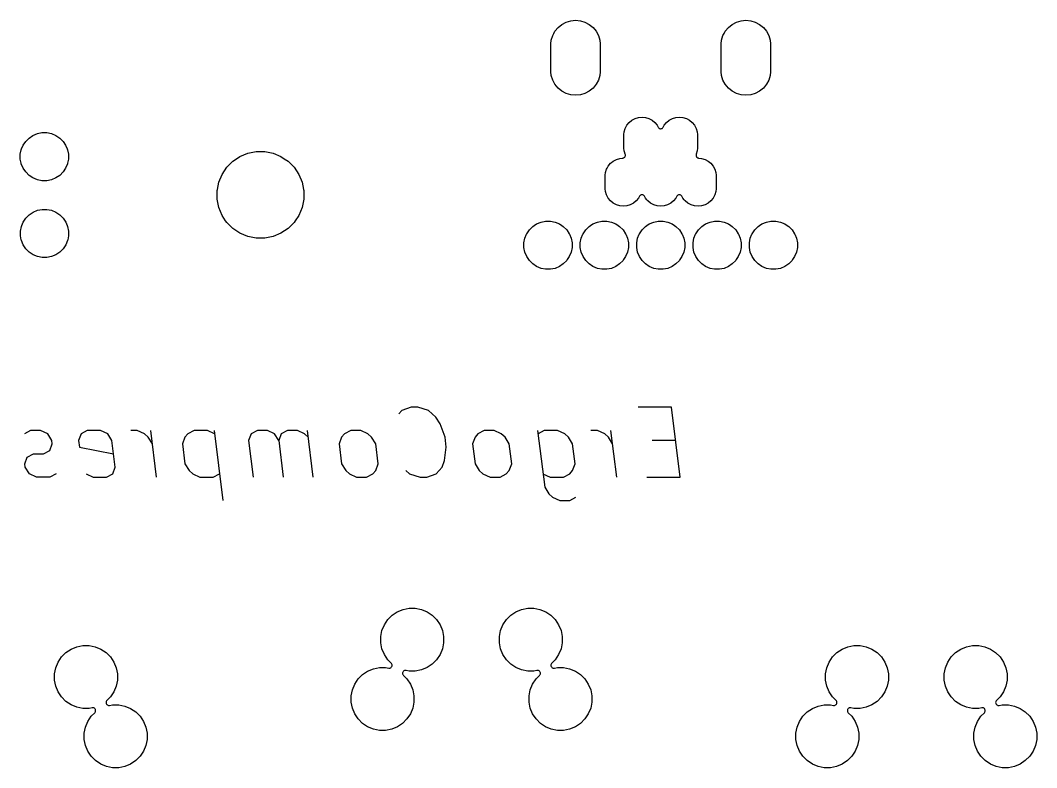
# Model space of a CAD drawing. Extents: x 29 to 195, y -187 to -31.
# Drawn here: x 110.22 to 153.75, y -62.63 to -30.62 of the extents above; entities that cross this region are included whole.
import ezdxf

# ---------------------------------------------------------------- set-up
doc = ezdxf.new("R2010")
doc.units = 0
doc.header["$MEASUREMENT"] = 0
doc.layers.add('BLACK', color=7, linetype='CONTINUOUS')

msp = doc.modelspace()

# ---------------------------------------------------------------- linework, layer by layer
at = {"layer": 'BLACK', "linetype": 'CONTINUOUS'}
for p, q in [((133.246, -30.935), (133.407, -30.8033)), ((133.407, -30.8033), (133.59, -30.7054)), ((133.59, -30.7054), (133.789, -30.6451)), ((133.789, -30.6451), (133.995, -30.6248)), ((133.995, -30.6248), (134.202, -30.6451)), ((134.202, -30.6451), (134.4, -30.7054)), ((134.4, -30.7054), (134.584, -30.8033)), ((134.584, -30.8033), (134.744, -30.935)), ((140.541, -30.935), (140.702, -30.8033)), ((140.702, -30.8033), (140.885, -30.7054)), ((140.885, -30.7054), (141.083, -30.6451)), ((141.083, -30.6451), (141.29, -30.6248)), ((141.29, -30.6248), (141.497, -30.6451)), ((141.497, -30.6451), (141.695, -30.7054)), ((141.695, -30.7054), (141.879, -30.8033)), ((141.879, -30.8033), (142.039, -30.935)), ((132.956, -31.4773), (133.017, -31.2786)), ((133.017, -31.2786), (133.066, -31.1871)), ((133.066, -31.1871), (133.114, -31.0955)), ((133.114, -31.0955), (133.246, -30.935)), ((134.744, -30.935), (134.876, -31.0955)), ((134.876, -31.0955), (134.974, -31.2786)), ((134.974, -31.2786), (135.034, -31.4773)), ((140.251, -31.4773), (140.311, -31.2786)), ((140.311, -31.2786), (140.36, -31.1871)), ((140.36, -31.1871), (140.409, -31.0955)), ((140.409, -31.0955), (140.541, -30.935)), ((142.039, -30.935), (142.171, -31.0955)), ((142.171, -31.0955), (142.269, -31.2786)), ((142.269, -31.2786), (142.329, -31.4773)), ((132.941, -31.6322), (132.956, -31.4773)), ((132.941, -32.8279), (132.941, -31.6322)), ((135.034, -31.4773), (135.049, -31.6322)), ((135.049, -31.6322), (135.049, -32.8279)), ((140.236, -31.6322), (140.251, -31.4773)), ((140.236, -32.8279), (140.236, -31.6322)), ((142.329, -31.4773), (142.344, -31.6322)), ((142.344, -31.6322), (142.344, -32.8279)), ((132.956, -32.9828), (132.941, -32.8279)), ((133.017, -33.1815), (132.956, -32.9828)), ((135.034, -32.9828), (134.974, -33.1815)), ((135.049, -32.8279), (135.034, -32.9828)), ((140.251, -32.9828), (140.236, -32.8279)), ((140.311, -33.1815), (140.251, -32.9828)), ((142.329, -32.9828), (142.269, -33.1815)), ((142.344, -32.8279), (142.329, -32.9828)), ((133.114, -33.3646), (133.017, -33.1815)), ((133.246, -33.5251), (133.114, -33.3646)), ((134.876, -33.3646), (134.744, -33.5251)), ((134.974, -33.1815), (134.876, -33.3646)), ((140.409, -33.3646), (140.311, -33.1815)), ((140.541, -33.5251), (140.409, -33.3646)), ((142.171, -33.3646), (142.039, -33.5251)), ((142.269, -33.1815), (142.171, -33.3646)), ((133.407, -33.6569), (133.246, -33.5251)), ((133.59, -33.7547), (133.407, -33.6569)), ((133.789, -33.815), (133.59, -33.7547)), ((133.995, -33.8354), (133.789, -33.815)), ((134.202, -33.815), (133.995, -33.8354)), ((134.4, -33.7547), (134.202, -33.815)), ((134.584, -33.6569), (134.4, -33.7547)), ((134.744, -33.5251), (134.584, -33.6569)), ((140.702, -33.6569), (140.541, -33.5251)), ((140.885, -33.7547), (140.702, -33.6569)), ((141.083, -33.815), (140.885, -33.7547)), ((141.29, -33.8354), (141.083, -33.815)), ((141.497, -33.815), (141.29, -33.8354)), ((141.695, -33.7547), (141.497, -33.815)), ((141.879, -33.6569), (141.695, -33.7547)), ((142.039, -33.5251), (141.879, -33.6569)), ((136.545, -34.8332), (136.691, -34.7889)), ((136.691, -34.7889), (136.843, -34.7739)), ((136.843, -34.7739), (136.994, -34.7889)), ((136.994, -34.7889), (137.14, -34.8332)), ((138.145, -34.8332), (138.291, -34.7889)), ((138.291, -34.7889), (138.443, -34.7739)), ((138.443, -34.7739), (138.595, -34.7889)), ((138.595, -34.7889), (138.741, -34.8332)), ((136.079, -35.4005), (136.123, -35.2545)), ((136.123, -35.2545), (136.125, -35.2509)), ((136.125, -35.2509), (136.195, -35.1199)), ((136.195, -35.1199), (136.292, -35.0019)), ((136.292, -35.0019), (136.41, -34.9051)), ((136.41, -34.9051), (136.545, -34.8332)), ((137.14, -34.8332), (137.275, -34.9051)), ((137.275, -34.9051), (137.393, -35.0019)), ((137.393, -35.0019), (137.49, -35.1199)), ((137.49, -35.1199), (137.532, -35.1996)), ((137.532, -35.1996), (137.546, -35.22)), ((137.546, -35.22), (137.563, -35.2373)), ((137.563, -35.2373), (137.584, -35.2509)), ((137.584, -35.2509), (137.606, -35.2603)), ((137.679, -35.2603), (137.702, -35.2509)), ((137.702, -35.2509), (137.722, -35.2373)), ((137.722, -35.2373), (137.739, -35.22)), ((137.739, -35.22), (137.753, -35.1996)), ((137.753, -35.1996), (137.795, -35.1199)), ((137.795, -35.1199), (137.892, -35.0019)), ((137.892, -35.0019), (138.01, -34.9051)), ((138.01, -34.9051), (138.145, -34.8332)), ((138.741, -34.8332), (138.875, -34.9051)), ((138.875, -34.9051), (138.993, -35.0019)), ((138.993, -35.0019), (139.09, -35.1199)), ((139.09, -35.1199), (139.162, -35.2545)), ((139.162, -35.2545), (139.206, -35.4005)), ((110.446, -35.8092), (110.589, -35.666)), ((110.589, -35.666), (110.758, -35.5534)), ((110.758, -35.5534), (110.945, -35.4758)), ((110.758, -35.5534), (110.758, -35.5534)), ((110.945, -35.4758), (111.144, -35.4363)), ((110.945, -35.4758), (110.945, -35.4758)), ((110.945, -35.4758), (110.945, -35.4758)), ((111.144, -35.4363), (111.346, -35.4363)), ((111.346, -35.4363), (111.545, -35.4758)), ((111.545, -35.4758), (111.545, -35.4758)), ((111.545, -35.4758), (111.545, -35.4758)), ((111.545, -35.4758), (111.732, -35.5534)), ((111.732, -35.5534), (111.732, -35.5534)), ((111.732, -35.5534), (111.901, -35.666)), ((111.901, -35.666), (112.044, -35.8092)), ((136.068, -35.5143), (136.079, -35.4005)), ((136.068, -36.0984), (136.068, -35.5143)), ((137.606, -35.2603), (137.63, -35.2651)), ((137.63, -35.2651), (137.655, -35.2651)), ((137.655, -35.2651), (137.679, -35.2603)), ((139.206, -35.4005), (139.217, -35.5143)), ((139.217, -35.5143), (139.217, -36.0984)), ((110.256, -36.1649), (110.271, -36.1282)), ((110.271, -36.1282), (110.333, -35.9777)), ((110.333, -35.9777), (110.446, -35.8092)), ((110.446, -35.8092), (110.446, -35.8092)), ((112.044, -35.8092), (112.044, -35.8092)), ((112.044, -35.8092), (112.157, -35.9777)), ((112.157, -35.9777), (112.219, -36.1282)), ((112.219, -36.1282), (112.234, -36.1649)), ((136.079, -36.2122), (136.068, -36.0984)), ((139.217, -36.0984), (139.206, -36.2122)), ((110.216, -36.3637), (110.256, -36.1649)), ((110.216, -36.5663), (110.216, -36.3637)), ((112.234, -36.1649), (112.274, -36.3637)), ((112.274, -36.3637), (112.274, -36.5663)), ((119.319, -36.6605), (119.479, -36.5534)), ((119.479, -36.5534), (119.622, -36.4577)), ((119.622, -36.4577), (119.959, -36.318)), ((119.959, -36.318), (120.174, -36.2753)), ((120.174, -36.2753), (120.317, -36.2468)), ((120.317, -36.2468), (120.683, -36.2468)), ((120.683, -36.2468), (120.826, -36.2753)), ((120.826, -36.2753), (121.041, -36.318)), ((121.041, -36.318), (121.378, -36.4577)), ((121.378, -36.4577), (121.521, -36.5534)), ((121.521, -36.5534), (121.681, -36.6605)), ((135.745, -36.5807), (135.891, -36.5364)), ((135.891, -36.5364), (136.017, -36.5239)), ((136.017, -36.5239), (136.041, -36.5191)), ((136.041, -36.5191), (136.064, -36.5098)), ((136.064, -36.5098), (136.084, -36.4961)), ((136.093, -36.2594), (136.079, -36.2122)), ((136.079, -36.2122), (136.079, -36.2122)), ((136.079, -36.2122), (136.079, -36.2122)), ((136.084, -36.4961), (136.102, -36.4788)), ((136.125, -36.3632), (136.093, -36.2594)), ((136.102, -36.4788), (136.115, -36.4584)), ((136.115, -36.4584), (136.125, -36.4358)), ((136.13, -36.3873), (136.125, -36.3632)), ((136.125, -36.4358), (136.13, -36.4118)), ((136.13, -36.4118), (136.13, -36.3873)), ((139.16, -36.3632), (139.156, -36.3873)), ((139.156, -36.3873), (139.156, -36.4118)), ((139.156, -36.4118), (139.16, -36.4358)), ((139.206, -36.2122), (139.16, -36.3632)), ((139.16, -36.4358), (139.17, -36.4584)), ((139.17, -36.4584), (139.183, -36.4788)), ((139.183, -36.4788), (139.201, -36.4961)), ((139.201, -36.4961), (139.221, -36.5098)), ((139.221, -36.5098), (139.244, -36.5191)), ((139.244, -36.5191), (139.268, -36.5239)), ((139.268, -36.5239), (139.395, -36.5364)), ((139.395, -36.5364), (139.541, -36.5807)), ((110.253, -36.7495), (110.216, -36.5663)), ((110.256, -36.7651), (110.253, -36.7495)), ((110.333, -36.9523), (110.256, -36.7651)), ((110.446, -37.1208), (110.333, -36.9523)), ((110.333, -36.9523), (110.333, -36.9523)), ((112.157, -36.9523), (112.044, -37.1208)), ((112.234, -36.7651), (112.157, -36.9523)), ((112.157, -36.9523), (112.157, -36.9523)), ((112.237, -36.7495), (112.234, -36.7651)), ((112.274, -36.5663), (112.237, -36.7495)), ((118.858, -37.2222), (119.061, -36.9187)), ((119.061, -36.9187), (119.319, -36.6605)), ((119.061, -36.9187), (119.061, -36.9187)), ((121.681, -36.6605), (121.939, -36.9187)), ((121.939, -36.9187), (121.939, -36.9187)), ((121.939, -36.9187), (122.142, -37.2222)), ((135.323, -37.002), (135.35, -36.9523)), ((135.35, -36.9523), (135.395, -36.8674)), ((135.395, -36.8674), (135.492, -36.7495)), ((135.492, -36.7495), (135.543, -36.7076)), ((135.543, -36.7076), (135.61, -36.6526)), ((135.61, -36.6526), (135.745, -36.5807)), ((139.541, -36.5807), (139.675, -36.6526)), ((139.675, -36.6526), (139.793, -36.7495)), ((139.793, -36.7495), (139.89, -36.8674)), ((139.89, -36.8674), (139.962, -37.002)), ((110.589, -37.264), (110.446, -37.1208)), ((110.758, -37.3766), (110.589, -37.264)), ((110.589, -37.264), (110.589, -37.264)), ((110.945, -37.4542), (110.758, -37.3766)), ((111.732, -37.3766), (111.545, -37.4542)), ((111.901, -37.264), (111.732, -37.3766)), ((112.044, -37.1208), (111.901, -37.264)), ((111.901, -37.264), (111.901, -37.264)), ((118.718, -37.5594), (118.858, -37.2222)), ((122.142, -37.2222), (122.282, -37.5594)), ((135.268, -37.2618), (135.279, -37.148)), ((135.268, -37.846), (135.268, -37.2618)), ((135.279, -37.148), (135.323, -37.002)), ((139.962, -37.002), (140.006, -37.148)), ((140.006, -37.148), (140.017, -37.2618)), ((140.017, -37.2618), (140.017, -37.846)), ((111.144, -37.4937), (110.945, -37.4542)), ((110.945, -37.4542), (110.945, -37.4542)), ((110.945, -37.4542), (110.945, -37.4542)), ((111.346, -37.4937), (111.144, -37.4937)), ((111.545, -37.4542), (111.346, -37.4937)), ((111.545, -37.4542), (111.545, -37.4542)), ((111.545, -37.4542), (111.545, -37.4542)), ((118.656, -37.8715), (118.689, -37.7077)), ((118.689, -37.7077), (118.718, -37.5594)), ((122.282, -37.5594), (122.311, -37.7077)), ((122.311, -37.7077), (122.344, -37.8715)), ((135.279, -37.9598), (135.268, -37.846)), ((140.017, -37.846), (140.006, -37.9598)), ((118.647, -37.9175), (118.656, -37.8715)), ((118.647, -38.2825), (118.647, -37.9175)), ((118.718, -38.6406), (118.647, -38.2825)), ((122.353, -38.2825), (122.282, -38.6406)), ((122.344, -37.8715), (122.353, -37.9175)), ((122.353, -37.9175), (122.353, -38.2825)), ((135.323, -38.1058), (135.279, -37.9598)), ((135.395, -38.2404), (135.323, -38.1058)), ((135.492, -38.3583), (135.395, -38.2404)), ((136.69, -38.2404), (136.593, -38.3583)), ((136.732, -38.1607), (136.69, -38.2404)), ((136.746, -38.1403), (136.732, -38.1607)), ((136.763, -38.123), (136.746, -38.1403)), ((136.784, -38.1094), (136.763, -38.123)), ((136.806, -38.1), (136.784, -38.1094)), ((136.83, -38.0952), (136.806, -38.1)), ((136.855, -38.0952), (136.83, -38.0952)), ((136.879, -38.1), (136.855, -38.0952)), ((136.901, -38.1094), (136.879, -38.1)), ((136.922, -38.123), (136.901, -38.1094)), ((136.939, -38.1403), (136.922, -38.123)), ((136.953, -38.1607), (136.939, -38.1403)), ((136.995, -38.2404), (136.953, -38.1607)), ((136.953, -38.1607), (136.953, -38.1607)), ((137.053, -38.3106), (136.995, -38.2404)), ((138.29, -38.2404), (138.193, -38.3583)), ((138.332, -38.1607), (138.29, -38.2404)), ((138.346, -38.1403), (138.332, -38.1607)), ((138.363, -38.123), (138.346, -38.1403)), ((138.384, -38.1094), (138.363, -38.123)), ((138.406, -38.1), (138.384, -38.1094)), ((138.43, -38.0952), (138.406, -38.1)), ((138.455, -38.0952), (138.43, -38.0952)), ((138.479, -38.1), (138.455, -38.0952)), ((138.502, -38.1094), (138.479, -38.1)), ((138.522, -38.123), (138.502, -38.1094)), ((138.539, -38.1403), (138.522, -38.123)), ((138.553, -38.1607), (138.539, -38.1403)), ((138.596, -38.2404), (138.553, -38.1607)), ((138.553, -38.1607), (138.553, -38.1607)), ((138.653, -38.3106), (138.596, -38.2404)), ((139.89, -38.2404), (139.793, -38.3583)), ((139.962, -38.1058), (139.89, -38.2404)), ((140.006, -37.9598), (139.962, -38.1058)), ((110.952, -38.7618), (111.151, -38.7223)), ((111.151, -38.7223), (111.353, -38.7223)), ((111.353, -38.7223), (111.552, -38.7618)), ((118.858, -38.9778), (118.718, -38.6406)), ((122.282, -38.6406), (122.142, -38.9778)), ((135.61, -38.4552), (135.492, -38.3583)), ((135.745, -38.5271), (135.61, -38.4552)), ((135.891, -38.5714), (135.745, -38.5271)), ((136.042, -38.5863), (135.891, -38.5714)), ((136.194, -38.5714), (136.042, -38.5863)), ((136.34, -38.5271), (136.194, -38.5714)), ((136.475, -38.4552), (136.34, -38.5271)), ((136.593, -38.3583), (136.475, -38.4552)), ((137.092, -38.3583), (137.053, -38.3106)), ((137.21, -38.4552), (137.092, -38.3583)), ((137.345, -38.5271), (137.21, -38.4552)), ((137.491, -38.5714), (137.345, -38.5271)), ((137.643, -38.5863), (137.491, -38.5714)), ((137.794, -38.5714), (137.643, -38.5863)), ((137.94, -38.5271), (137.794, -38.5714)), ((138.075, -38.4552), (137.94, -38.5271)), ((138.193, -38.3583), (138.075, -38.4552)), ((138.692, -38.3583), (138.653, -38.3106)), ((138.81, -38.4552), (138.692, -38.3583)), ((138.945, -38.5271), (138.81, -38.4552)), ((139.091, -38.5714), (138.945, -38.5271)), ((139.243, -38.5863), (139.091, -38.5714)), ((139.395, -38.5714), (139.243, -38.5863)), ((139.541, -38.5271), (139.395, -38.5714)), ((139.675, -38.4552), (139.541, -38.5271)), ((139.793, -38.3583), (139.675, -38.4552)), ((110.34, -39.2637), (110.453, -39.0952)), ((110.453, -39.0952), (110.596, -38.952)), ((110.453, -39.0952), (110.453, -39.0952)), ((110.596, -38.952), (110.641, -38.922)), ((110.641, -38.922), (110.765, -38.8394)), ((110.765, -38.8394), (110.952, -38.7618)), ((110.952, -38.7618), (110.952, -38.7618)), ((110.952, -38.7618), (110.952, -38.7618)), ((111.552, -38.7618), (111.552, -38.7618)), ((111.552, -38.7618), (111.552, -38.7618)), ((111.552, -38.7618), (111.739, -38.8394)), ((111.739, -38.8394), (111.863, -38.922)), ((111.863, -38.922), (111.908, -38.952)), ((111.908, -38.952), (112.051, -39.0952)), ((112.051, -39.0952), (112.051, -39.0952)), ((112.051, -39.0952), (112.164, -39.2637)), ((119.01, -39.206), (118.858, -38.9778)), ((122.142, -38.9778), (121.99, -39.206)), ((110.223, -39.6497), (110.263, -39.4509)), ((110.263, -39.4509), (110.277, -39.4174)), ((110.277, -39.4174), (110.34, -39.2637)), ((112.164, -39.2637), (112.227, -39.4174)), ((112.227, -39.4174), (112.241, -39.4509)), ((112.241, -39.4509), (112.281, -39.6497)), ((119.061, -39.2813), (119.01, -39.206)), ((119.319, -39.5395), (119.061, -39.2813)), ((119.622, -39.7423), (119.319, -39.5395)), ((119.319, -39.5395), (119.319, -39.5395)), ((121.681, -39.5395), (121.378, -39.7423)), ((121.939, -39.2813), (121.681, -39.5395)), ((121.681, -39.5395), (121.681, -39.5395)), ((121.99, -39.206), (121.939, -39.2813)), ((131.905, -39.7717), (132.018, -39.6032)), ((132.018, -39.6032), (132.161, -39.46)), ((132.018, -39.6032), (132.018, -39.6032)), ((132.161, -39.46), (132.225, -39.4174)), ((132.225, -39.4174), (132.329, -39.3474)), ((132.329, -39.3474), (132.517, -39.2698)), ((132.517, -39.2698), (132.715, -39.2303)), ((132.517, -39.2698), (132.517, -39.2698)), ((132.517, -39.2698), (132.517, -39.2698)), ((132.715, -39.2303), (132.918, -39.2303)), ((132.918, -39.2303), (133.117, -39.2698)), ((133.117, -39.2698), (133.117, -39.2698)), ((133.117, -39.2698), (133.117, -39.2698)), ((133.117, -39.2698), (133.304, -39.3474)), ((133.304, -39.3474), (133.409, -39.4174)), ((133.409, -39.4174), (133.472, -39.46)), ((133.472, -39.46), (133.616, -39.6032)), ((133.616, -39.6032), (133.616, -39.6032)), ((133.616, -39.6032), (133.728, -39.7717)), ((134.318, -39.7717), (134.431, -39.6032)), ((134.431, -39.6032), (134.574, -39.46)), ((134.431, -39.6032), (134.431, -39.6032)), ((134.574, -39.46), (134.638, -39.4174)), ((134.638, -39.4174), (134.742, -39.3474)), ((134.742, -39.3474), (134.93, -39.2698)), ((134.93, -39.2698), (135.128, -39.2303)), ((134.93, -39.2698), (134.93, -39.2698)), ((134.93, -39.2698), (134.93, -39.2698)), ((135.128, -39.2303), (135.331, -39.2303)), ((135.331, -39.2303), (135.53, -39.2698)), ((135.53, -39.2698), (135.53, -39.2698)), ((135.53, -39.2698), (135.53, -39.2698)), ((135.53, -39.2698), (135.717, -39.3474)), ((135.717, -39.3474), (135.822, -39.4174)), ((135.822, -39.4174), (135.885, -39.46)), ((135.885, -39.46), (136.029, -39.6032)), ((136.029, -39.6032), (136.029, -39.6032)), ((136.029, -39.6032), (136.141, -39.7717)), ((136.731, -39.7717), (136.844, -39.6032)), ((136.844, -39.6032), (136.987, -39.46)), ((136.844, -39.6032), (136.844, -39.6032)), ((136.987, -39.46), (137.051, -39.4174)), ((137.051, -39.4174), (137.155, -39.3474)), ((137.155, -39.3474), (137.343, -39.2698)), ((137.343, -39.2698), (137.541, -39.2303)), ((137.343, -39.2698), (137.343, -39.2698)), ((137.343, -39.2698), (137.343, -39.2698)), ((137.541, -39.2303), (137.744, -39.2303)), ((137.744, -39.2303), (137.943, -39.2698)), ((137.943, -39.2698), (137.943, -39.2698)), ((137.943, -39.2698), (137.943, -39.2698)), ((137.943, -39.2698), (138.13, -39.3474)), ((138.13, -39.3474), (138.235, -39.4174)), ((138.235, -39.4174), (138.298, -39.46)), ((138.298, -39.46), (138.442, -39.6032)), ((138.442, -39.6032), (138.442, -39.6032)), ((138.442, -39.6032), (138.554, -39.7717)), ((139.144, -39.7717), (139.257, -39.6032)), ((139.257, -39.6032), (139.4, -39.46)), ((139.257, -39.6032), (139.257, -39.6032)), ((139.4, -39.46), (139.464, -39.4174)), ((139.464, -39.4174), (139.568, -39.3474)), ((139.568, -39.3474), (139.756, -39.2698)), ((139.756, -39.2698), (139.954, -39.2303)), ((139.756, -39.2698), (139.756, -39.2698)), ((139.756, -39.2698), (139.756, -39.2698)), ((139.954, -39.2303), (140.157, -39.2303)), ((140.157, -39.2303), (140.356, -39.2698)), ((140.356, -39.2698), (140.356, -39.2698)), ((140.356, -39.2698), (140.356, -39.2698)), ((140.356, -39.2698), (140.543, -39.3474)), ((140.543, -39.3474), (140.648, -39.4174)), ((140.648, -39.4174), (140.711, -39.46)), ((140.711, -39.46), (140.855, -39.6032)), ((140.855, -39.6032), (140.855, -39.6032)), ((140.855, -39.6032), (140.967, -39.7717)), ((141.557, -39.7717), (141.67, -39.6032)), ((141.67, -39.6032), (141.813, -39.46)), ((141.67, -39.6032), (141.67, -39.6032)), ((141.813, -39.46), (141.877, -39.4174)), ((141.877, -39.4174), (141.981, -39.3474)), ((141.981, -39.3474), (142.169, -39.2698)), ((142.169, -39.2698), (142.367, -39.2303)), ((142.169, -39.2698), (142.169, -39.2698)), ((142.169, -39.2698), (142.169, -39.2698)), ((142.367, -39.2303), (142.57, -39.2303)), ((142.57, -39.2303), (142.769, -39.2698)), ((142.769, -39.2698), (142.769, -39.2698)), ((142.769, -39.2698), (142.769, -39.2698)), ((142.769, -39.2698), (142.956, -39.3474)), ((142.956, -39.3474), (143.061, -39.4174)), ((143.061, -39.4174), (143.124, -39.46)), ((143.124, -39.46), (143.268, -39.6032)), ((143.268, -39.6032), (143.268, -39.6032)), ((143.268, -39.6032), (143.38, -39.7717)), ((110.223, -39.8523), (110.223, -39.6497)), ((110.257, -40.0218), (110.223, -39.8523)), ((110.263, -40.0511), (110.257, -40.0218)), ((112.247, -40.0218), (112.241, -40.0511)), ((112.281, -39.8523), (112.247, -40.0218)), ((112.281, -39.6497), (112.281, -39.8523)), ((119.959, -39.882), (119.622, -39.7423)), ((120.174, -39.9247), (119.959, -39.882)), ((120.317, -39.9532), (120.174, -39.9247)), ((120.683, -39.9532), (120.317, -39.9532)), ((120.826, -39.9247), (120.683, -39.9532)), ((121.041, -39.882), (120.826, -39.9247)), ((121.378, -39.7423), (121.041, -39.882)), ((131.788, -40.1577), (131.827, -39.9589)), ((131.827, -39.9589), (131.898, -39.7895)), ((131.898, -39.7895), (131.905, -39.7717)), ((133.728, -39.7717), (133.736, -39.7895)), ((133.736, -39.7895), (133.806, -39.9589)), ((133.806, -39.9589), (133.845, -40.1577)), ((134.201, -40.1577), (134.24, -39.9589)), ((134.24, -39.9589), (134.311, -39.7895)), ((134.311, -39.7895), (134.318, -39.7717)), ((136.141, -39.7717), (136.149, -39.7895)), ((136.149, -39.7895), (136.219, -39.9589)), ((136.219, -39.9589), (136.258, -40.1577)), ((136.614, -40.1577), (136.653, -39.9589)), ((136.653, -39.9589), (136.724, -39.7895)), ((136.724, -39.7895), (136.731, -39.7717)), ((138.554, -39.7717), (138.562, -39.7895)), ((138.562, -39.7895), (138.632, -39.9589)), ((138.632, -39.9589), (138.671, -40.1577)), ((139.027, -40.1577), (139.066, -39.9589)), ((139.066, -39.9589), (139.137, -39.7895)), ((139.137, -39.7895), (139.144, -39.7717)), ((140.967, -39.7717), (140.975, -39.7895)), ((140.975, -39.7895), (141.045, -39.9589)), ((141.045, -39.9589), (141.084, -40.1577)), ((141.44, -40.1577), (141.479, -39.9589)), ((141.479, -39.9589), (141.55, -39.7895)), ((141.55, -39.7895), (141.557, -39.7717)), ((143.38, -39.7717), (143.388, -39.7895)), ((143.388, -39.7895), (143.458, -39.9589)), ((143.458, -39.9589), (143.497, -40.1577)), ((110.34, -40.2383), (110.263, -40.0511)), ((110.453, -40.4068), (110.34, -40.2383)), ((110.34, -40.2383), (110.34, -40.2383)), ((110.596, -40.55), (110.453, -40.4068)), ((112.051, -40.4068), (111.908, -40.55)), ((112.164, -40.2383), (112.051, -40.4068)), ((112.241, -40.0511), (112.164, -40.2383)), ((112.164, -40.2383), (112.164, -40.2383)), ((131.788, -40.3603), (131.788, -40.1577)), ((131.826, -40.55), (131.788, -40.3603)), ((133.845, -40.3603), (133.808, -40.55)), ((133.845, -40.1577), (133.845, -40.3603)), ((134.201, -40.3603), (134.201, -40.1577)), ((134.239, -40.55), (134.201, -40.3603)), ((136.258, -40.3603), (136.221, -40.55)), ((136.258, -40.1577), (136.258, -40.3603)), ((136.614, -40.3603), (136.614, -40.1577)), ((136.652, -40.55), (136.614, -40.3603)), ((138.671, -40.3603), (138.634, -40.55)), ((138.671, -40.1577), (138.671, -40.3603)), ((139.027, -40.3603), (139.027, -40.1577)), ((139.065, -40.55), (139.027, -40.3603)), ((141.084, -40.3603), (141.047, -40.55)), ((141.084, -40.1577), (141.084, -40.3603)), ((141.44, -40.3603), (141.44, -40.1577)), ((141.478, -40.55), (141.44, -40.3603)), ((143.497, -40.3603), (143.46, -40.55)), ((143.497, -40.1577), (143.497, -40.3603)), ((110.765, -40.6626), (110.596, -40.55)), ((110.596, -40.55), (110.596, -40.55)), ((110.952, -40.7402), (110.765, -40.6626)), ((111.151, -40.7797), (110.952, -40.7402)), ((110.952, -40.7402), (110.952, -40.7402)), ((110.952, -40.7402), (110.952, -40.7402)), ((111.353, -40.7797), (111.151, -40.7797)), ((111.552, -40.7402), (111.353, -40.7797)), ((111.739, -40.6626), (111.552, -40.7402)), ((111.552, -40.7402), (111.552, -40.7402)), ((111.552, -40.7402), (111.552, -40.7402)), ((111.908, -40.55), (111.739, -40.6626)), ((111.908, -40.55), (111.908, -40.55)), ((131.827, -40.5591), (131.826, -40.55)), ((131.905, -40.7463), (131.827, -40.5591)), ((131.99, -40.874), (131.905, -40.7463)), ((132.018, -40.9148), (131.99, -40.874)), ((132.161, -41.058), (132.018, -40.9148)), ((133.616, -40.9148), (133.472, -41.058)), ((133.643, -40.874), (133.616, -40.9148)), ((133.728, -40.7463), (133.643, -40.874)), ((133.806, -40.5591), (133.728, -40.7463)), ((133.808, -40.55), (133.806, -40.5591)), ((134.24, -40.5591), (134.239, -40.55)), ((134.318, -40.7463), (134.24, -40.5591)), ((134.403, -40.874), (134.318, -40.7463)), ((134.431, -40.9148), (134.403, -40.874)), ((134.574, -41.058), (134.431, -40.9148)), ((136.029, -40.9148), (135.885, -41.058)), ((136.056, -40.874), (136.029, -40.9148)), ((136.141, -40.7463), (136.056, -40.874)), ((136.219, -40.5591), (136.141, -40.7463)), ((136.221, -40.55), (136.219, -40.5591)), ((136.653, -40.5591), (136.652, -40.55)), ((136.731, -40.7463), (136.653, -40.5591)), ((136.816, -40.874), (136.731, -40.7463)), ((136.844, -40.9148), (136.816, -40.874)), ((136.987, -41.058), (136.844, -40.9148)), ((138.442, -40.9148), (138.298, -41.058)), ((138.469, -40.874), (138.442, -40.9148)), ((138.554, -40.7463), (138.469, -40.874)), ((138.632, -40.5591), (138.554, -40.7463)), ((138.634, -40.55), (138.632, -40.5591)), ((139.066, -40.5591), (139.065, -40.55)), ((139.144, -40.7463), (139.066, -40.5591)), ((139.229, -40.874), (139.144, -40.7463)), ((139.257, -40.9148), (139.229, -40.874)), ((139.4, -41.058), (139.257, -40.9148)), ((140.855, -40.9148), (140.711, -41.058)), ((140.882, -40.874), (140.855, -40.9148)), ((140.967, -40.7463), (140.882, -40.874)), ((141.045, -40.5591), (140.967, -40.7463)), ((141.047, -40.55), (141.045, -40.5591)), ((141.479, -40.5591), (141.478, -40.55)), ((141.557, -40.7463), (141.479, -40.5591)), ((141.642, -40.874), (141.557, -40.7463)), ((141.67, -40.9148), (141.642, -40.874)), ((141.813, -41.058), (141.67, -40.9148)), ((143.268, -40.9148), (143.124, -41.058)), ((143.295, -40.874), (143.268, -40.9148)), ((143.38, -40.7463), (143.295, -40.874)), ((143.458, -40.5591), (143.38, -40.7463)), ((143.46, -40.55), (143.458, -40.5591)), ((132.329, -41.1706), (132.161, -41.058)), ((132.161, -41.058), (132.161, -41.058)), ((132.517, -41.2482), (132.329, -41.1706)), ((132.715, -41.2877), (132.517, -41.2482)), ((132.517, -41.2482), (132.517, -41.2482)), ((132.517, -41.2482), (132.517, -41.2482)), ((132.918, -41.2877), (132.715, -41.2877)), ((133.117, -41.2482), (132.918, -41.2877)), ((133.304, -41.1706), (133.117, -41.2482)), ((133.117, -41.2482), (133.117, -41.2482)), ((133.117, -41.2482), (133.117, -41.2482)), ((133.472, -41.058), (133.304, -41.1706)), ((133.472, -41.058), (133.472, -41.058)), ((134.742, -41.1706), (134.574, -41.058)), ((134.574, -41.058), (134.574, -41.058)), ((134.93, -41.2482), (134.742, -41.1706)), ((135.128, -41.2877), (134.93, -41.2482)), ((134.93, -41.2482), (134.93, -41.2482)), ((134.93, -41.2482), (134.93, -41.2482)), ((135.331, -41.2877), (135.128, -41.2877)), ((135.53, -41.2482), (135.331, -41.2877)), ((135.717, -41.1706), (135.53, -41.2482)), ((135.53, -41.2482), (135.53, -41.2482)), ((135.53, -41.2482), (135.53, -41.2482)), ((135.885, -41.058), (135.717, -41.1706)), ((135.885, -41.058), (135.885, -41.058)), ((137.155, -41.1706), (136.987, -41.058)), ((136.987, -41.058), (136.987, -41.058)), ((137.343, -41.2482), (137.155, -41.1706)), ((137.541, -41.2877), (137.343, -41.2482)), ((137.343, -41.2482), (137.343, -41.2482)), ((137.343, -41.2482), (137.343, -41.2482)), ((137.744, -41.2877), (137.541, -41.2877)), ((137.943, -41.2482), (137.744, -41.2877)), ((138.13, -41.1706), (137.943, -41.2482)), ((137.943, -41.2482), (137.943, -41.2482)), ((137.943, -41.2482), (137.943, -41.2482)), ((138.298, -41.058), (138.13, -41.1706)), ((138.298, -41.058), (138.298, -41.058)), ((139.568, -41.1706), (139.4, -41.058)), ((139.4, -41.058), (139.4, -41.058)), ((139.756, -41.2482), (139.568, -41.1706)), ((139.954, -41.2877), (139.756, -41.2482)), ((139.756, -41.2482), (139.756, -41.2482)), ((139.756, -41.2482), (139.756, -41.2482)), ((140.157, -41.2877), (139.954, -41.2877)), ((140.356, -41.2482), (140.157, -41.2877)), ((140.543, -41.1706), (140.356, -41.2482)), ((140.356, -41.2482), (140.356, -41.2482)), ((140.356, -41.2482), (140.356, -41.2482)), ((140.711, -41.058), (140.543, -41.1706)), ((140.711, -41.058), (140.711, -41.058)), ((141.981, -41.1706), (141.813, -41.058)), ((141.813, -41.058), (141.813, -41.058)), ((142.169, -41.2482), (141.981, -41.1706)), ((142.367, -41.2877), (142.169, -41.2482)), ((142.169, -41.2482), (142.169, -41.2482)), ((142.169, -41.2482), (142.169, -41.2482)), ((142.57, -41.2877), (142.367, -41.2877)), ((142.769, -41.2482), (142.57, -41.2877)), ((142.956, -41.1706), (142.769, -41.2482)), ((142.769, -41.2482), (142.769, -41.2482)), ((142.769, -41.2482), (142.769, -41.2482)), ((143.124, -41.058), (142.956, -41.1706)), ((143.124, -41.058), (143.124, -41.058)), ((126.549, -47.3315), (126.424, -47.4744)), ((126.96, -47.1886), (126.549, -47.3315)), ((127.245, -47.1886), (126.96, -47.1886)), ((127.692, -47.3315), (127.245, -47.1886)), ((128.013, -47.6172), (127.692, -47.3315)), ((138.102, -47.1886), (136.674, -47.1886)), ((138.477, -50.1886), (138.102, -47.1886)), ((128.192, -47.9029), (128.013, -47.6172)), ((110.656, -48.1886), (110.388, -48.3315)), ((111.085, -48.1886), (110.656, -48.1886)), ((111.388, -48.3315), (111.085, -48.1886)), ((113.085, -48.1886), (112.817, -48.3315)), ((113.656, -48.1886), (113.085, -48.1886)), ((113.96, -48.3315), (113.656, -48.1886)), ((115.227, -48.1886), (114.942, -48.1886)), ((115.531, -48.3315), (115.227, -48.1886)), ((116.049, -50.1886), (115.799, -48.1886)), ((117.656, -48.1886), (117.388, -48.3315)), ((118.227, -48.1886), (117.656, -48.1886)), ((118.531, -48.3315), (118.227, -48.1886)), ((118.513, -48.1886), (118.888, -51.1886)), ((120.37, -48.1886), (120.102, -48.3315)), ((120.799, -48.1886), (120.37, -48.1886)), ((121.102, -48.3315), (120.799, -48.1886)), ((121.656, -48.1886), (121.388, -48.3315)), ((122.085, -48.1886), (121.656, -48.1886)), ((122.388, -48.3315), (122.085, -48.1886)), ((122.763, -50.1886), (122.513, -48.1886)), ((124.37, -48.1886), (124.102, -48.3315)), ((124.799, -48.1886), (124.37, -48.1886)), ((125.102, -48.3315), (124.799, -48.1886)), ((128.406, -48.4744), (128.192, -47.9029)), ((130.085, -48.1886), (129.817, -48.3315)), ((130.513, -48.1886), (130.085, -48.1886)), ((130.817, -48.3315), (130.513, -48.1886)), ((132.37, -48.1886), (132.674, -50.6172)), ((132.656, -48.1886), (132.388, -48.3315)), ((133.227, -48.1886), (132.656, -48.1886)), ((133.531, -48.3315), (133.227, -48.1886)), ((134.942, -48.1886), (134.656, -48.1886)), ((135.245, -48.3315), (134.942, -48.1886)), ((135.763, -50.1886), (135.513, -48.1886)), ((111.567, -48.6172), (111.388, -48.3315)), ((111.585, -48.7601), (111.567, -48.6172)), ((112.817, -48.3315), (112.71, -48.6172)), ((112.71, -48.6172), (112.745, -48.9029)), ((114.138, -48.6172), (113.96, -48.3315)), ((114.281, -49.7601), (114.138, -48.6172)), ((115.692, -48.4744), (115.531, -48.3315)), ((115.87, -48.7601), (115.692, -48.4744)), ((117.263, -48.4744), (117.156, -48.7601)), ((117.388, -48.3315), (117.263, -48.4744)), ((120.102, -48.3315), (119.995, -48.6172)), ((119.995, -48.6172), (120.192, -50.1886)), ((121.281, -48.6172), (121.102, -48.3315)), ((121.388, -48.3315), (121.281, -48.6172)), ((121.281, -48.6172), (121.477, -50.1886)), ((122.549, -48.4744), (122.388, -48.3315)), ((123.977, -48.4744), (123.87, -48.7601)), ((124.102, -48.3315), (123.977, -48.4744)), ((125.263, -48.4744), (125.102, -48.3315)), ((125.442, -48.7601), (125.263, -48.4744)), ((128.46, -48.9029), (128.406, -48.4744)), ((129.692, -48.4744), (129.585, -48.7601)), ((129.817, -48.3315), (129.692, -48.4744)), ((130.977, -48.4744), (130.817, -48.3315)), ((131.156, -48.7601), (130.977, -48.4744)), ((133.692, -48.4744), (133.531, -48.3315)), ((133.87, -48.7601), (133.692, -48.4744)), ((135.406, -48.4744), (135.245, -48.3315)), ((135.585, -48.7601), (135.406, -48.4744)), ((138.281, -48.6172), (137.281, -48.6172)), ((110.513, -49.3315), (110.781, -49.1886)), ((110.781, -49.1886), (111.21, -49.1886)), ((111.21, -49.1886), (111.477, -49.0458)), ((111.477, -49.0458), (111.585, -48.7601)), ((112.745, -48.9029), (114.21, -49.1886)), ((117.156, -48.7601), (117.263, -49.6172)), ((123.87, -48.7601), (123.977, -49.6172)), ((125.549, -49.6172), (125.442, -48.7601)), ((128.388, -49.4744), (128.46, -48.9029)), ((129.585, -48.7601), (129.692, -49.6172)), ((131.263, -49.6172), (131.156, -48.7601)), ((133.977, -49.6172), (133.87, -48.7601)), ((110.406, -49.6172), (110.513, -49.3315)), ((110.424, -49.7601), (110.406, -49.6172)), ((117.263, -49.6172), (117.442, -49.9029)), ((123.977, -49.6172), (124.156, -49.9029)), ((125.442, -49.9029), (125.549, -49.6172)), ((128.281, -49.7601), (128.388, -49.4744)), ((129.692, -49.6172), (129.87, -49.9029)), ((131.156, -49.9029), (131.263, -49.6172)), ((133.87, -49.9029), (133.977, -49.6172)), ((110.602, -50.0458), (110.424, -49.7601)), ((110.906, -50.1886), (110.602, -50.0458)), ((111.745, -50.0458), (111.477, -50.1886)), ((113.031, -50.0458), (113.335, -50.1886)), ((113.906, -50.1886), (114.174, -50.0458)), ((114.174, -50.0458), (114.281, -49.7601)), ((117.442, -49.9029), (117.602, -50.0458)), ((117.602, -50.0458), (117.906, -50.1886)), ((118.477, -50.1886), (118.745, -50.0458)), ((124.156, -49.9029), (124.317, -50.0458)), ((124.317, -50.0458), (124.62, -50.1886)), ((125.049, -50.1886), (125.317, -50.0458)), ((125.317, -50.0458), (125.442, -49.9029)), ((126.727, -49.9029), (126.888, -50.0458)), ((126.888, -50.0458), (127.335, -50.1886)), ((127.62, -50.1886), (128.031, -50.0458)), ((128.031, -50.0458), (128.281, -49.7601)), ((129.87, -49.9029), (130.031, -50.0458)), ((130.031, -50.0458), (130.335, -50.1886)), ((130.763, -50.1886), (131.031, -50.0458)), ((131.031, -50.0458), (131.156, -49.9029)), ((132.602, -50.0458), (132.906, -50.1886)), ((133.477, -50.1886), (133.745, -50.0458)), ((133.745, -50.0458), (133.87, -49.9029)), ((111.477, -50.1886), (110.906, -50.1886)), ((113.335, -50.1886), (113.906, -50.1886)), ((117.906, -50.1886), (118.477, -50.1886)), ((124.62, -50.1886), (125.049, -50.1886)), ((127.335, -50.1886), (127.62, -50.1886)), ((130.335, -50.1886), (130.763, -50.1886)), ((132.906, -50.1886), (133.477, -50.1886)), ((137.049, -50.1886), (138.477, -50.1886)), ((132.674, -50.6172), (132.852, -50.9029)), ((132.852, -50.9029), (133.013, -51.0458)), ((133.013, -51.0458), (133.317, -51.1886)), ((133.317, -51.1886), (133.745, -51.1886)), ((133.745, -51.1886), (134.013, -51.0458)), ((125.954, -56.2918), (126.142, -56.1043)), ((126.142, -56.1043), (126.362, -55.957)), ((126.362, -55.957), (126.607, -55.8555)), ((126.607, -55.8555), (126.867, -55.8038)), ((126.867, -55.8038), (127.133, -55.8038)), ((127.133, -55.8038), (127.393, -55.8555)), ((127.393, -55.8555), (127.638, -55.957)), ((127.638, -55.957), (127.858, -56.1043)), ((127.858, -56.1043), (128.046, -56.2918)), ((131.034, -56.2918), (131.222, -56.1043)), ((131.222, -56.1043), (131.442, -55.957)), ((131.442, -55.957), (131.687, -55.8555)), ((131.687, -55.8555), (131.947, -55.8038)), ((131.947, -55.8038), (132.213, -55.8038)), ((132.213, -55.8038), (132.473, -55.8555)), ((132.473, -55.8555), (132.718, -55.957)), ((132.718, -55.957), (132.938, -56.1043)), ((132.938, -56.1043), (133.126, -56.2918)), ((125.706, -56.7573), (125.807, -56.5123)), ((125.807, -56.5123), (125.954, -56.2918)), ((128.046, -56.2918), (128.193, -56.5123)), ((128.193, -56.5123), (128.294, -56.7573)), ((130.786, -56.7573), (130.887, -56.5123)), ((130.887, -56.5123), (131.034, -56.2918)), ((133.126, -56.2918), (133.273, -56.5123)), ((133.273, -56.5123), (133.374, -56.7573)), ((125.654, -57.0174), (125.706, -56.7573)), ((125.654, -57.2826), (125.654, -57.0174)), ((128.294, -56.7573), (128.346, -57.0174)), ((128.346, -57.0174), (128.346, -57.2826)), ((130.734, -57.0174), (130.786, -56.7573)), ((130.734, -57.2826), (130.734, -57.0174)), ((133.374, -56.7573), (133.426, -57.0174)), ((133.426, -57.0174), (133.426, -57.2826)), ((112.392, -57.5547), (112.637, -57.4532)), ((112.637, -57.4532), (112.897, -57.4015)), ((112.897, -57.4015), (113.163, -57.4015)), ((113.163, -57.4015), (113.423, -57.4532)), ((113.423, -57.4532), (113.668, -57.5547)), ((125.706, -57.5427), (125.654, -57.2826)), ((128.346, -57.2826), (128.294, -57.5427)), ((130.786, -57.5427), (130.734, -57.2826)), ((133.426, -57.2826), (133.374, -57.5427)), ((145.412, -57.5547), (145.657, -57.4532)), ((145.657, -57.4532), (145.917, -57.4015)), ((145.917, -57.4015), (146.183, -57.4015)), ((146.183, -57.4015), (146.443, -57.4532)), ((146.443, -57.4532), (146.688, -57.5547)), ((150.492, -57.5547), (150.737, -57.4532)), ((150.737, -57.4532), (150.997, -57.4015)), ((150.997, -57.4015), (151.263, -57.4015)), ((151.263, -57.4015), (151.523, -57.4532)), ((151.523, -57.4532), (151.768, -57.5547)), ((111.837, -58.11), (111.984, -57.8895)), ((111.984, -57.8895), (112.172, -57.702)), ((112.172, -57.702), (112.392, -57.5547)), ((113.668, -57.5547), (113.888, -57.702)), ((113.888, -57.702), (114.076, -57.8895)), ((114.076, -57.8895), (114.223, -58.11)), ((125.807, -57.7877), (125.706, -57.5427)), ((125.954, -58.0082), (125.807, -57.7877)), ((128.193, -57.7877), (128.046, -58.0082)), ((128.294, -57.5427), (128.193, -57.7877)), ((130.887, -57.7877), (130.786, -57.5427)), ((131.034, -58.0082), (130.887, -57.7877)), ((133.273, -57.7877), (133.126, -58.0082)), ((133.374, -57.5427), (133.273, -57.7877)), ((144.857, -58.11), (145.004, -57.8895)), ((145.004, -57.8895), (145.192, -57.702)), ((145.192, -57.702), (145.412, -57.5547)), ((146.688, -57.5547), (146.908, -57.702)), ((146.908, -57.702), (147.096, -57.8895)), ((147.096, -57.8895), (147.243, -58.11)), ((149.937, -58.11), (150.084, -57.8895)), ((150.084, -57.8895), (150.272, -57.702)), ((150.272, -57.702), (150.492, -57.5547)), ((151.768, -57.5547), (151.988, -57.702)), ((151.988, -57.702), (152.176, -57.8895)), ((152.176, -57.8895), (152.323, -58.11)), ((111.736, -58.355), (111.837, -58.11)), ((114.223, -58.11), (114.324, -58.355)), ((126.105, -58.1585), (125.954, -58.0082)), ((126.12, -58.1775), (126.105, -58.1585)), ((126.105, -58.3353), (126.12, -58.3164)), ((126.132, -58.1991), (126.12, -58.1775)), ((126.12, -58.3164), (126.132, -58.2948)), ((126.139, -58.2225), (126.132, -58.1991)), ((126.132, -58.2948), (126.139, -58.2713)), ((126.141, -58.2469), (126.139, -58.2225)), ((126.139, -58.2713), (126.141, -58.2469)), ((127.858, -58.1957), (127.638, -58.343)), ((128.046, -58.0082), (127.858, -58.1957)), ((131.222, -58.1957), (131.034, -58.0082)), ((131.442, -58.343), (131.222, -58.1957)), ((132.941, -58.2225), (132.939, -58.2469)), ((132.939, -58.2469), (132.941, -58.2713)), ((132.948, -58.1991), (132.941, -58.2225)), ((132.941, -58.2713), (132.948, -58.2948)), ((132.96, -58.1775), (132.948, -58.1991)), ((132.948, -58.2948), (132.96, -58.3164)), ((132.975, -58.1585), (132.96, -58.1775)), ((132.96, -58.3164), (132.975, -58.3353)), ((133.126, -58.0082), (132.975, -58.1585)), ((144.756, -58.355), (144.857, -58.11)), ((147.243, -58.11), (147.344, -58.355)), ((149.836, -58.355), (149.937, -58.11)), ((152.323, -58.11), (152.424, -58.355)), ((111.684, -58.6151), (111.736, -58.355)), ((111.684, -58.8803), (111.684, -58.6151)), ((114.324, -58.355), (114.376, -58.6151)), ((114.376, -58.6151), (114.376, -58.8803)), ((124.684, -58.8318), (124.872, -58.6443)), ((124.872, -58.6443), (125.092, -58.497)), ((125.092, -58.497), (125.337, -58.3955)), ((125.337, -58.3955), (125.597, -58.3438)), ((125.597, -58.3438), (125.863, -58.3438)), ((125.863, -58.3438), (125.992, -58.3695)), ((125.992, -58.3695), (126.016, -58.3719)), ((126.016, -58.3719), (126.041, -58.3695)), ((126.041, -58.3695), (126.064, -58.3624)), ((126.064, -58.3624), (126.086, -58.3509)), ((126.086, -58.3509), (126.105, -58.3353)), ((126.591, -58.5687), (126.589, -58.5931)), ((126.589, -58.5931), (126.591, -58.6175)), ((126.598, -58.5452), (126.591, -58.5687)), ((126.591, -58.6175), (126.598, -58.6409)), ((126.61, -58.5236), (126.598, -58.5452)), ((126.598, -58.6409), (126.61, -58.6625)), ((126.625, -58.5047), (126.61, -58.5236)), ((126.61, -58.6625), (126.625, -58.6815)), ((126.644, -58.4891), (126.625, -58.5047)), ((126.625, -58.6815), (126.776, -58.8318)), ((126.666, -58.4776), (126.644, -58.4891)), ((126.689, -58.4705), (126.666, -58.4776)), ((126.714, -58.4681), (126.689, -58.4705)), ((126.738, -58.4705), (126.714, -58.4681)), ((126.867, -58.4962), (126.738, -58.4705)), ((127.133, -58.4962), (126.867, -58.4962)), ((127.393, -58.4445), (127.133, -58.4962)), ((127.638, -58.343), (127.393, -58.4445)), ((131.687, -58.4445), (131.442, -58.343)), ((131.947, -58.4962), (131.687, -58.4445)), ((132.213, -58.4962), (131.947, -58.4962)), ((132.342, -58.4705), (132.213, -58.4962)), ((132.304, -58.8318), (132.455, -58.6815)), ((132.366, -58.4681), (132.342, -58.4705)), ((132.391, -58.4705), (132.366, -58.4681)), ((132.414, -58.4776), (132.391, -58.4705)), ((132.436, -58.4891), (132.414, -58.4776)), ((132.455, -58.5047), (132.436, -58.4891)), ((132.47, -58.5236), (132.455, -58.5047)), ((132.455, -58.6815), (132.47, -58.6625)), ((132.482, -58.5452), (132.47, -58.5236)), ((132.47, -58.6625), (132.482, -58.6409)), ((132.489, -58.5687), (132.482, -58.5452)), ((132.482, -58.6409), (132.489, -58.6175)), ((132.491, -58.5931), (132.489, -58.5687)), ((132.489, -58.6175), (132.491, -58.5931)), ((132.975, -58.3353), (132.994, -58.3509)), ((132.994, -58.3509), (133.016, -58.3624)), ((133.016, -58.3624), (133.039, -58.3695)), ((133.039, -58.3695), (133.064, -58.3719)), ((133.064, -58.3719), (133.088, -58.3695)), ((133.088, -58.3695), (133.217, -58.3438)), ((133.217, -58.3438), (133.483, -58.3438)), ((133.483, -58.3438), (133.743, -58.3955)), ((133.743, -58.3955), (133.988, -58.497)), ((133.988, -58.497), (134.208, -58.6443)), ((134.208, -58.6443), (134.396, -58.8318)), ((144.704, -58.6151), (144.756, -58.355)), ((144.704, -58.8803), (144.704, -58.6151)), ((147.344, -58.355), (147.396, -58.6151)), ((147.396, -58.6151), (147.396, -58.8803)), ((149.784, -58.6151), (149.836, -58.355)), ((149.784, -58.8803), (149.784, -58.6151)), ((152.424, -58.355), (152.476, -58.6151)), ((152.476, -58.6151), (152.476, -58.8803)), ((111.736, -59.1403), (111.684, -58.8803)), ((111.837, -59.3853), (111.736, -59.1403)), ((114.324, -59.1403), (114.223, -59.3853)), ((114.376, -58.8803), (114.324, -59.1403)), ((124.436, -59.2973), (124.537, -59.0523)), ((124.537, -59.0523), (124.684, -58.8318)), ((126.776, -58.8318), (126.923, -59.0523)), ((126.923, -59.0523), (127.024, -59.2973)), ((132.056, -59.2973), (132.157, -59.0523)), ((132.157, -59.0523), (132.304, -58.8318)), ((134.396, -58.8318), (134.543, -59.0523)), ((134.543, -59.0523), (134.644, -59.2973)), ((144.756, -59.1403), (144.704, -58.8803)), ((144.857, -59.3853), (144.756, -59.1403)), ((147.344, -59.1403), (147.243, -59.3853)), ((147.396, -58.8803), (147.344, -59.1403)), ((149.836, -59.1403), (149.784, -58.8803)), ((149.937, -59.3853), (149.836, -59.1403)), ((152.424, -59.1403), (152.323, -59.3853)), ((152.476, -58.8803), (152.424, -59.1403)), ((111.984, -59.6058), (111.837, -59.3853)), ((112.172, -59.7933), (111.984, -59.6058)), ((114.076, -59.6058), (113.925, -59.7562)), ((114.223, -59.3853), (114.076, -59.6058)), ((124.384, -59.5574), (124.436, -59.2973)), ((124.384, -59.8226), (124.384, -59.5574)), ((127.024, -59.2973), (127.076, -59.5574)), ((127.076, -59.5574), (127.076, -59.8226)), ((132.004, -59.5574), (132.056, -59.2973)), ((132.004, -59.8226), (132.004, -59.5574)), ((134.644, -59.2973), (134.696, -59.5574)), ((134.696, -59.5574), (134.696, -59.8226)), ((145.004, -59.6058), (144.857, -59.3853)), ((145.155, -59.7562), (145.004, -59.6058)), ((147.096, -59.6058), (146.908, -59.7933)), ((147.243, -59.3853), (147.096, -59.6058)), ((150.084, -59.6058), (149.937, -59.3853)), ((150.272, -59.7933), (150.084, -59.6058)), ((152.176, -59.6058), (152.025, -59.7562)), ((152.323, -59.3853), (152.176, -59.6058)), ((112.392, -59.9406), (112.172, -59.7933)), ((112.637, -60.0421), (112.392, -59.9406)), ((112.897, -60.0939), (112.637, -60.0421)), ((113.292, -60.0681), (113.163, -60.0939)), ((113.316, -60.0657), (113.292, -60.0681)), ((113.341, -60.0681), (113.316, -60.0657)), ((113.364, -60.0752), (113.341, -60.0681)), ((113.891, -59.8202), (113.889, -59.8446)), ((113.889, -59.8446), (113.891, -59.869)), ((113.898, -59.7968), (113.891, -59.8202)), ((113.891, -59.869), (113.898, -59.8924)), ((113.91, -59.7751), (113.898, -59.7968)), ((113.898, -59.8924), (113.91, -59.914)), ((113.925, -59.7562), (113.91, -59.7751)), ((113.91, -59.914), (113.925, -59.933)), ((113.925, -59.933), (113.944, -59.9485)), ((113.944, -59.9485), (113.966, -59.9601)), ((113.966, -59.9601), (113.989, -59.9672)), ((113.989, -59.9672), (114.014, -59.9696)), ((114.014, -59.9696), (114.038, -59.9672)), ((114.038, -59.9672), (114.167, -59.9415)), ((114.167, -59.9415), (114.433, -59.9415)), ((114.433, -59.9415), (114.693, -59.9932)), ((114.693, -59.9932), (114.938, -60.0947)), ((124.436, -60.0827), (124.384, -59.8226)), ((127.076, -59.8226), (127.024, -60.0827)), ((132.056, -60.0827), (132.004, -59.8226)), ((134.696, -59.8226), (134.644, -60.0827)), ((144.142, -60.0947), (144.387, -59.9932)), ((144.387, -59.9932), (144.647, -59.9415)), ((144.647, -59.9415), (144.913, -59.9415)), ((144.913, -59.9415), (145.042, -59.9672)), ((145.042, -59.9672), (145.066, -59.9696)), ((145.066, -59.9696), (145.091, -59.9672)), ((145.091, -59.9672), (145.114, -59.9601)), ((145.114, -59.9601), (145.136, -59.9485)), ((145.136, -59.9485), (145.155, -59.933)), ((145.17, -59.7751), (145.155, -59.7562)), ((145.155, -59.933), (145.17, -59.914)), ((145.182, -59.7968), (145.17, -59.7751)), ((145.17, -59.914), (145.182, -59.8924)), ((145.189, -59.8202), (145.182, -59.7968)), ((145.182, -59.8924), (145.189, -59.869)), ((145.191, -59.8446), (145.189, -59.8202)), ((145.189, -59.869), (145.191, -59.8446)), ((145.739, -60.0681), (145.716, -60.0752)), ((145.764, -60.0657), (145.739, -60.0681)), ((145.788, -60.0681), (145.764, -60.0657)), ((145.917, -60.0939), (145.788, -60.0681)), ((146.443, -60.0421), (146.183, -60.0939)), ((146.688, -59.9406), (146.443, -60.0421)), ((146.908, -59.7933), (146.688, -59.9406)), ((150.492, -59.9406), (150.272, -59.7933)), ((150.737, -60.0421), (150.492, -59.9406)), ((150.997, -60.0939), (150.737, -60.0421)), ((151.392, -60.0681), (151.263, -60.0939)), ((151.416, -60.0657), (151.392, -60.0681)), ((151.441, -60.0681), (151.416, -60.0657)), ((151.464, -60.0752), (151.441, -60.0681)), ((151.991, -59.8202), (151.989, -59.8446)), ((151.989, -59.8446), (151.991, -59.869)), ((151.998, -59.7968), (151.991, -59.8202)), ((151.991, -59.869), (151.998, -59.8924)), ((152.01, -59.7751), (151.998, -59.7968)), ((151.998, -59.8924), (152.01, -59.914)), ((152.025, -59.7562), (152.01, -59.7751)), ((152.01, -59.914), (152.025, -59.933)), ((152.025, -59.933), (152.044, -59.9485)), ((152.044, -59.9485), (152.066, -59.9601)), ((152.066, -59.9601), (152.089, -59.9672)), ((152.089, -59.9672), (152.114, -59.9696)), ((152.114, -59.9696), (152.138, -59.9672)), ((152.138, -59.9672), (152.267, -59.9415)), ((152.267, -59.9415), (152.533, -59.9415)), ((152.533, -59.9415), (152.793, -59.9932)), ((152.793, -59.9932), (153.038, -60.0947)), ((113.163, -60.0939), (112.897, -60.0939)), ((113.107, -60.65), (113.254, -60.4295)), ((113.254, -60.4295), (113.405, -60.2791)), ((113.386, -60.0868), (113.364, -60.0752)), ((113.405, -60.1023), (113.386, -60.0868)), ((113.42, -60.1213), (113.405, -60.1023)), ((113.405, -60.2791), (113.42, -60.2602)), ((113.432, -60.1429), (113.42, -60.1213)), ((113.42, -60.2602), (113.432, -60.2386)), ((113.439, -60.1663), (113.432, -60.1429)), ((113.432, -60.2386), (113.439, -60.2151)), ((113.441, -60.1907), (113.439, -60.1663)), ((113.439, -60.2151), (113.441, -60.1907)), ((114.938, -60.0947), (115.158, -60.242)), ((115.158, -60.242), (115.346, -60.4295)), ((115.346, -60.4295), (115.493, -60.65)), ((124.537, -60.3277), (124.436, -60.0827)), ((124.684, -60.5482), (124.537, -60.3277)), ((126.923, -60.3277), (126.776, -60.5482)), ((127.024, -60.0827), (126.923, -60.3277)), ((132.157, -60.3277), (132.056, -60.0827)), ((132.304, -60.5482), (132.157, -60.3277)), ((134.543, -60.3277), (134.396, -60.5482)), ((134.644, -60.0827), (134.543, -60.3277)), ((143.587, -60.65), (143.734, -60.4295)), ((143.734, -60.4295), (143.922, -60.242)), ((143.922, -60.242), (144.142, -60.0947)), ((145.641, -60.1663), (145.639, -60.1907)), ((145.639, -60.1907), (145.641, -60.2151)), ((145.648, -60.1429), (145.641, -60.1663)), ((145.641, -60.2151), (145.648, -60.2386)), ((145.66, -60.1213), (145.648, -60.1429)), ((145.648, -60.2386), (145.66, -60.2602)), ((145.675, -60.1023), (145.66, -60.1213)), ((145.66, -60.2602), (145.675, -60.2791)), ((145.694, -60.0868), (145.675, -60.1023)), ((145.675, -60.2791), (145.826, -60.4295)), ((145.716, -60.0752), (145.694, -60.0868)), ((145.826, -60.4295), (145.973, -60.65)), ((146.183, -60.0939), (145.917, -60.0939)), ((151.263, -60.0939), (150.997, -60.0939)), ((151.207, -60.65), (151.354, -60.4295)), ((151.354, -60.4295), (151.505, -60.2791)), ((151.486, -60.0868), (151.464, -60.0752)), ((151.505, -60.1023), (151.486, -60.0868)), ((151.52, -60.1213), (151.505, -60.1023)), ((151.505, -60.2791), (151.52, -60.2602)), ((151.532, -60.1429), (151.52, -60.1213)), ((151.52, -60.2602), (151.532, -60.2386)), ((151.539, -60.1663), (151.532, -60.1429)), ((151.532, -60.2386), (151.539, -60.2151)), ((151.541, -60.1907), (151.539, -60.1663)), ((151.539, -60.2151), (151.541, -60.1907)), ((153.038, -60.0947), (153.258, -60.242)), ((153.258, -60.242), (153.446, -60.4295)), ((153.446, -60.4295), (153.593, -60.65)), ((112.954, -61.1551), (113.006, -60.895)), ((113.006, -60.895), (113.107, -60.65)), ((115.493, -60.65), (115.594, -60.895)), ((115.594, -60.895), (115.646, -61.1551)), ((124.872, -60.7357), (124.684, -60.5482)), ((125.092, -60.883), (124.872, -60.7357)), ((125.337, -60.9845), (125.092, -60.883)), ((126.368, -60.883), (126.123, -60.9845)), ((126.588, -60.7357), (126.368, -60.883)), ((126.776, -60.5482), (126.588, -60.7357)), ((132.492, -60.7357), (132.304, -60.5482)), ((132.712, -60.883), (132.492, -60.7357)), ((132.957, -60.9845), (132.712, -60.883)), ((133.988, -60.883), (133.743, -60.9845)), ((134.208, -60.7357), (133.988, -60.883)), ((134.396, -60.5482), (134.208, -60.7357)), ((143.434, -61.1551), (143.486, -60.895)), ((143.486, -60.895), (143.587, -60.65)), ((145.973, -60.65), (146.074, -60.895)), ((146.074, -60.895), (146.126, -61.1551)), ((151.054, -61.1551), (151.106, -60.895)), ((151.106, -60.895), (151.207, -60.65)), ((153.593, -60.65), (153.694, -60.895)), ((153.694, -60.895), (153.746, -61.1551)), ((112.954, -61.4203), (112.954, -61.1551)), ((115.646, -61.1551), (115.646, -61.4203)), ((125.597, -61.0362), (125.337, -60.9845)), ((125.863, -61.0362), (125.597, -61.0362)), ((126.123, -60.9845), (125.863, -61.0362)), ((133.217, -61.0362), (132.957, -60.9845)), ((133.483, -61.0362), (133.217, -61.0362)), ((133.743, -60.9845), (133.483, -61.0362)), ((143.434, -61.4203), (143.434, -61.1551)), ((146.126, -61.1551), (146.126, -61.4203)), ((151.054, -61.4203), (151.054, -61.1551)), ((153.746, -61.1551), (153.746, -61.4203)), ((113.006, -61.6803), (112.954, -61.4203)), ((113.107, -61.9253), (113.006, -61.6803)), ((115.594, -61.6803), (115.493, -61.9253)), ((115.646, -61.4203), (115.594, -61.6803)), ((143.486, -61.6803), (143.434, -61.4203)), ((143.587, -61.9253), (143.486, -61.6803)), ((146.074, -61.6803), (145.973, -61.9253)), ((146.126, -61.4203), (146.074, -61.6803)), ((151.106, -61.6803), (151.054, -61.4203)), ((151.207, -61.9253), (151.106, -61.6803)), ((153.694, -61.6803), (153.593, -61.9253)), ((153.746, -61.4203), (153.694, -61.6803)), ((113.254, -62.1458), (113.107, -61.9253)), ((113.442, -62.3333), (113.254, -62.1458)), ((115.346, -62.1458), (115.158, -62.3333)), ((115.493, -61.9253), (115.346, -62.1458)), ((143.734, -62.1458), (143.587, -61.9253)), ((143.922, -62.3333), (143.734, -62.1458)), ((145.826, -62.1458), (145.638, -62.3333)), ((145.973, -61.9253), (145.826, -62.1458)), ((151.354, -62.1458), (151.207, -61.9253)), ((151.542, -62.3333), (151.354, -62.1458)), ((153.446, -62.1458), (153.258, -62.3333)), ((153.593, -61.9253), (153.446, -62.1458)), ((113.662, -62.4806), (113.442, -62.3333)), ((113.907, -62.5821), (113.662, -62.4806)), ((114.167, -62.6339), (113.907, -62.5821)), ((114.433, -62.6339), (114.167, -62.6339)), ((114.693, -62.5821), (114.433, -62.6339)), ((114.938, -62.4806), (114.693, -62.5821)), ((115.158, -62.3333), (114.938, -62.4806)), ((144.142, -62.4806), (143.922, -62.3333)), ((144.387, -62.5821), (144.142, -62.4806)), ((144.647, -62.6339), (144.387, -62.5821)), ((144.913, -62.6339), (144.647, -62.6339)), ((145.173, -62.5821), (144.913, -62.6339)), ((145.418, -62.4806), (145.173, -62.5821)), ((145.638, -62.3333), (145.418, -62.4806)), ((151.762, -62.4806), (151.542, -62.3333)), ((152.007, -62.5821), (151.762, -62.4806)), ((152.267, -62.6339), (152.007, -62.5821)), ((152.533, -62.6339), (152.267, -62.6339)), ((152.793, -62.5821), (152.533, -62.6339)), ((153.038, -62.4806), (152.793, -62.5821)), ((153.258, -62.3333), (153.038, -62.4806))]:
    msp.add_line(p, q, dxfattribs=at)

doc.saveas('drawing.dxf')
